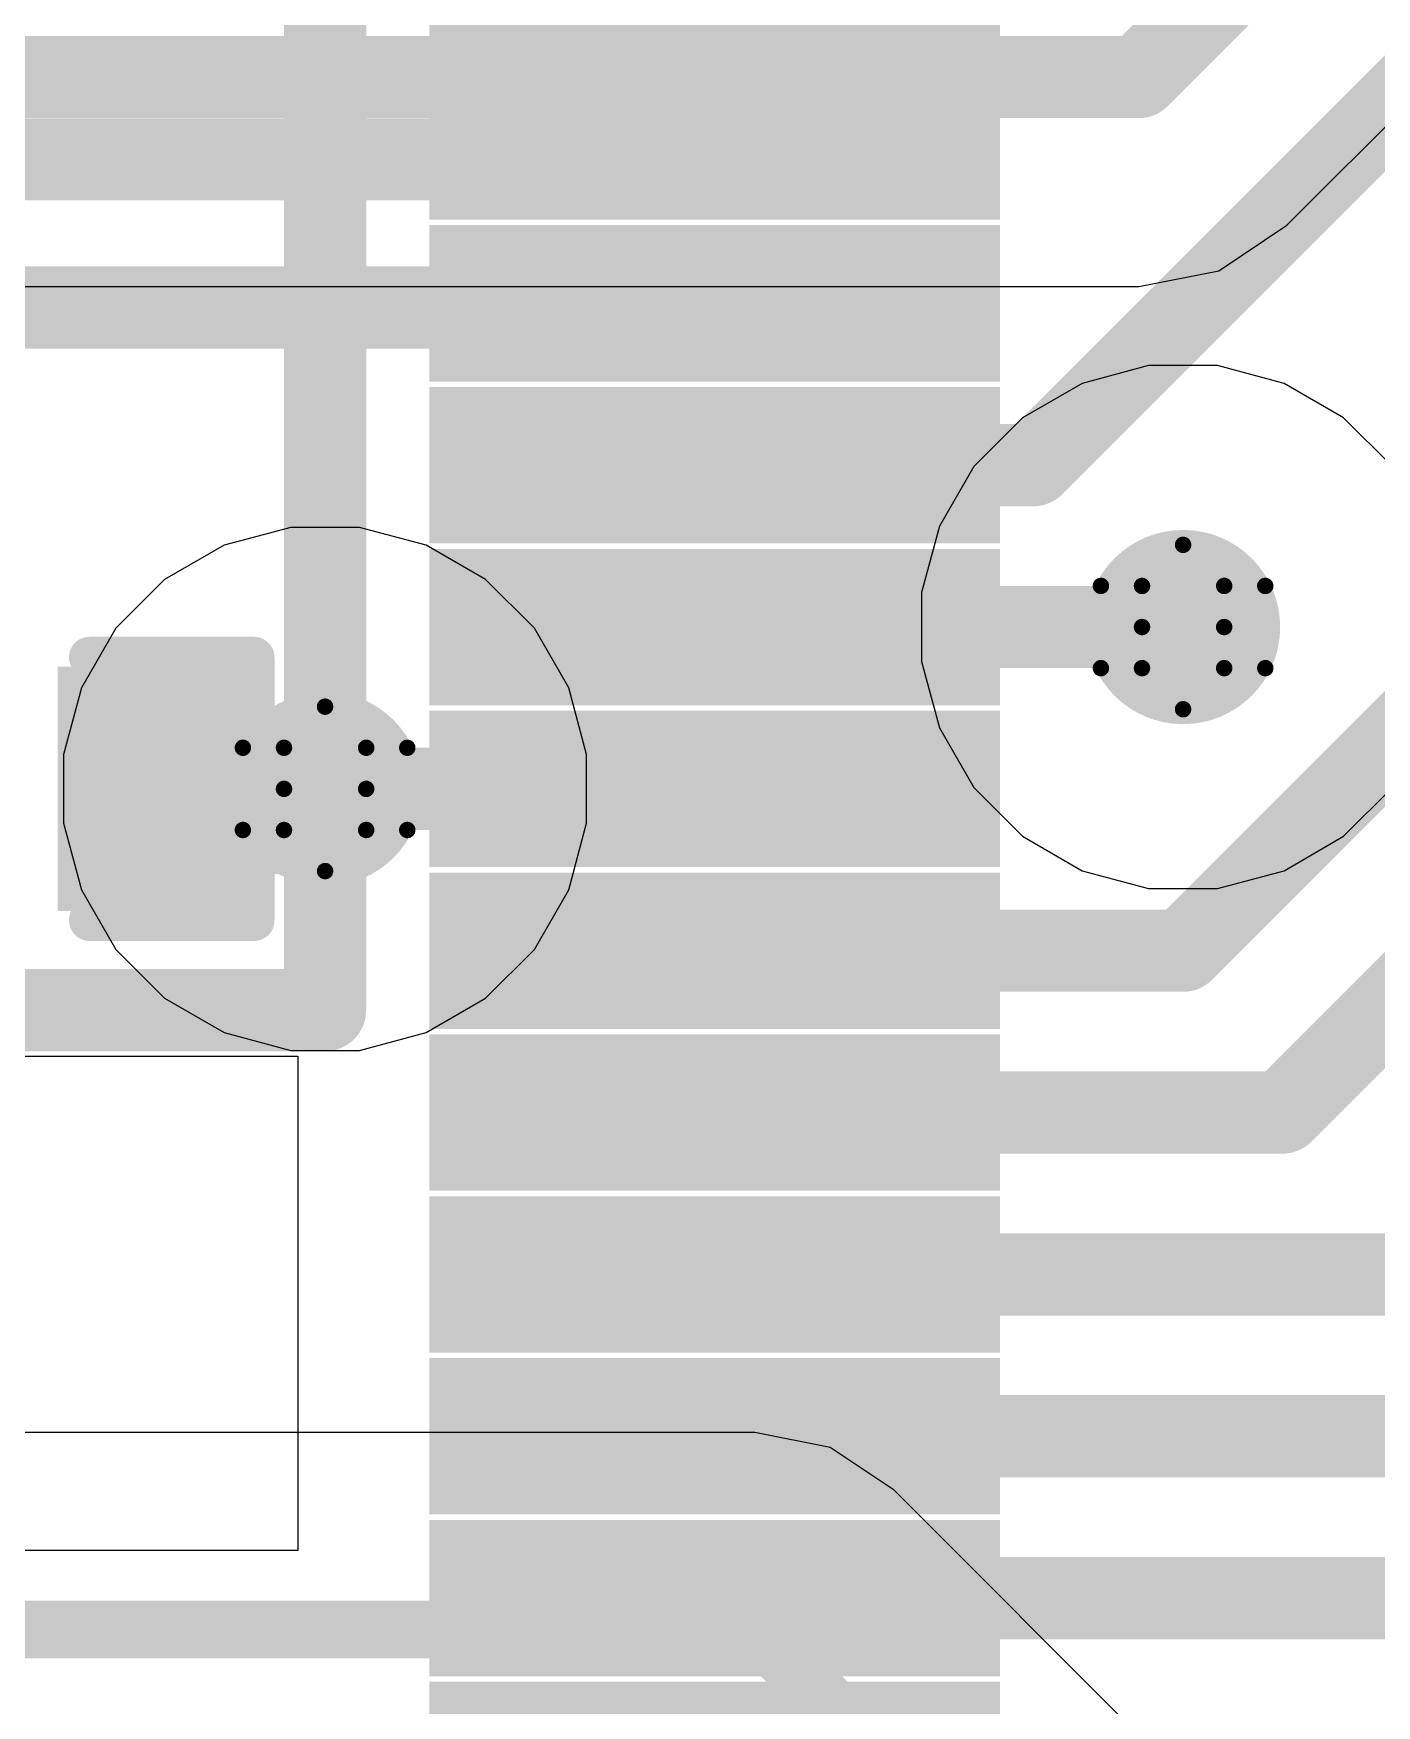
# Model space of a CAD drawing. Header units: inches. Extents: x -3 to 5437, y -3 to 5435.
# Drawn here: x 91.94 to 96.09, y 66.4 to 71.56 of the extents above; entities that cross this region are included whole.
import ezdxf

# ---------------------------------------------------------------- set-up
doc = ezdxf.new("R2010")
doc.units = ezdxf.units.IN
for name, color, linetype in [('Bottom Layer', 5, 'Continuous'), ('Drill Drawing', 1, 'Continuous'), ('GND', 16, 'Continuous'), ('PWR', 76, 'Continuous'), ('Top Layer', 1, 'Continuous'), ('Top Overlay', 2, 'Continuous'), ('Top Paste', 8, 'Continuous'), ('Top Solder', 216, 'Continuous'), ('Via Holes', 16, 'Continuous')]:
    doc.layers.add(name, color=color, linetype=linetype)

# ---------------------------------------------------------------- blocks, each defined once
blk = doc.blocks.new('C___0402_46')
at = {"layer": 'Top Layer'}
for points in [[(-0.6985, -0.3175), (-0.6985, 0.3175), (-0.2413, 0.3175), (-0.2413, -0.3175)], [(0.2413, -0.3175), (0.2413, 0.3175), (0.6985, 0.3175), (0.6985, -0.3175)]]:
    blk.add_hatch(color=1, dxfattribs=at).paths.add_polyline_path(points)
at = {"layer": 'Top Paste'}
for points in [[(-0.6985, -0.3175), (-0.6985, 0.3175), (-0.2413, 0.3175), (-0.2413, -0.3175)], [(0.2413, -0.3175), (0.2413, 0.3175), (0.6985, 0.3175), (0.6985, -0.3175)]]:
    blk.add_hatch(color=8, dxfattribs=at).paths.add_polyline_path(points)
at = {"layer": 'Top Solder'}
for points in [[(-0.7585, -0.3775), (-0.7585, 0.3775), (-0.1813, 0.3775), (-0.1813, -0.3775)], [(0.1813, -0.3775), (0.1813, 0.3775), (0.7585, 0.3775), (0.7585, -0.3775)]]:
    blk.add_hatch(color=216, dxfattribs=at).paths.add_polyline_path(points)
at = {"layer": 'Top Overlay'}
for points in [[(-0.7874, 0.4064, 0.127, 0.127, 0), (-0.7874, -0.4064, 0.127, 0.127, 0)], [(-0.2794, 0.4064, 0.127, 0.127, 0), (-0.7874, 0.4064, 0.127, 0.127, 0)], [(0.7874, 0.4064, 0.127, 0.127, 0), (0.2794, 0.4064, 0.127, 0.127, 0)], [(0.7874, 0.4064, 0.127, 0.127, 0), (0.7874, -0.4064, 0.127, 0.127, 0)], [(-0.2794, -0.4064, 0.127, 0.127, 0), (-0.7874, -0.4064, 0.127, 0.127, 0)], [(0.7874, -0.4064, 0.127, 0.127, 0), (0.2794, -0.4064, 0.127, 0.127, 0)]]:
    blk.add_lwpolyline(points, format="xyseb", dxfattribs=at)
for points in [[(-0.8191, 0.4064, 0.0635, 0.0635, 1), (-0.7556, 0.4064, 0.0635, 0.0635, 1)], [(-0.8191, 0.4064, 0.0635, 0.0635, 1), (-0.7556, 0.4064, 0.0635, 0.0635, 1)], [(-0.3111, 0.4064, 0.0635, 0.0635, 1), (-0.2477, 0.4064, 0.0635, 0.0635, 1)], [(0.2477, 0.4064, 0.0635, 0.0635, 1), (0.3111, 0.4064, 0.0635, 0.0635, 1)], [(0.7556, 0.4064, 0.0635, 0.0635, 1), (0.8191, 0.4064, 0.0635, 0.0635, 1)], [(0.7556, 0.4064, 0.0635, 0.0635, 1), (0.8191, 0.4064, 0.0635, 0.0635, 1)], [(-0.8191, -0.4064, 0.0635, 0.0635, 1), (-0.7556, -0.4064, 0.0635, 0.0635, 1)], [(-0.8191, -0.4064, 0.0635, 0.0635, 1), (-0.7556, -0.4064, 0.0635, 0.0635, 1)], [(-0.3111, -0.4064, 0.0635, 0.0635, 1), (-0.2477, -0.4064, 0.0635, 0.0635, 1)], [(0.2477, -0.4064, 0.0635, 0.0635, 1), (0.3111, -0.4064, 0.0635, 0.0635, 1)], [(0.7556, -0.4064, 0.0635, 0.0635, 1), (0.8191, -0.4064, 0.0635, 0.0635, 1)], [(0.7556, -0.4064, 0.0635, 0.0635, 1), (0.8191, -0.4064, 0.0635, 0.0635, 1)]]:
    blk.add_lwpolyline(points, format="xyseb", close=True, dxfattribs=at)
blk = doc.blocks.new('LQFP_144_20_20__162')
at = {"layer": 'Top Layer'}
for points in [[(-11.46, 2.89), (-9.9, 2.89), (-9.9, 2.61), (-11.46, 2.61)], [(-11.46, 2.39), (-9.9, 2.39), (-9.9, 2.11), (-11.46, 2.11)], [(-11.46, 1.89), (-9.9, 1.89), (-9.9, 1.61), (-11.46, 1.61)], [(-11.46, 1.39), (-9.9, 1.39), (-9.9, 1.11), (-11.46, 1.11)], [(-11.46, 0.89), (-9.9, 0.89), (-9.9, 0.61), (-11.46, 0.61)], [(-11.46, 0.39), (-9.9, 0.39), (-9.9, 0.11), (-11.46, 0.11)], [(-11.46, -0.11), (-9.9, -0.11), (-9.9, -0.39), (-11.46, -0.39)], [(-11.46, -0.61), (-9.9, -0.61), (-9.9, -0.89), (-11.46, -0.89)], [(-11.46, -1.11), (-9.9, -1.11), (-9.9, -1.39), (-11.46, -1.39)], [(-11.46, -1.61), (-9.9, -1.61), (-9.9, -1.89), (-11.46, -1.89)]]:
    blk.add_hatch(color=1, dxfattribs=at).paths.add_polyline_path(points)
at = {"layer": 'Top Paste'}
for points in [[(-11.46, 2.89), (-9.9, 2.89), (-9.9, 2.61), (-11.46, 2.61)], [(-11.46, 2.39), (-9.9, 2.39), (-9.9, 2.11), (-11.46, 2.11)], [(-11.46, 1.89), (-9.9, 1.89), (-9.9, 1.61), (-11.46, 1.61)], [(-11.46, 1.39), (-9.9, 1.39), (-9.9, 1.11), (-11.46, 1.11)], [(-11.46, 0.89), (-9.9, 0.89), (-9.9, 0.61), (-11.46, 0.61)], [(-11.46, 0.39), (-9.9, 0.39), (-9.9, 0.11), (-11.46, 0.11)], [(-11.46, -0.11), (-9.9, -0.11), (-9.9, -0.39), (-11.46, -0.39)], [(-11.46, -0.61), (-9.9, -0.61), (-9.9, -0.89), (-11.46, -0.89)], [(-11.46, -1.11), (-9.9, -1.11), (-9.9, -1.39), (-11.46, -1.39)], [(-11.46, -1.61), (-9.9, -1.61), (-9.9, -1.89), (-11.46, -1.89)]]:
    blk.add_hatch(color=8, dxfattribs=at).paths.add_polyline_path(points)
at = {"layer": 'Top Solder'}
for points in [[(-11.5616, 3.4916), (-9.7984, 3.4916), (-9.7984, 3.0084), (-11.5616, 3.0084)], [(-11.5616, 2.9916), (-9.7984, 2.9916), (-9.7984, 2.5084), (-11.5616, 2.5084)], [(-11.5616, 2.4916), (-9.7984, 2.4916), (-9.7984, 2.0084), (-11.5616, 2.0084)], [(-11.5616, 1.9916), (-9.7984, 1.9916), (-9.7984, 1.5084), (-11.5616, 1.5084)], [(-11.5616, 1.4916), (-9.7984, 1.4916), (-9.7984, 1.0084), (-11.5616, 1.0084)], [(-11.5616, 0.9916), (-9.7984, 0.9916), (-9.7984, 0.5084), (-11.5616, 0.5084)], [(-11.5616, 0.4916), (-9.7984, 0.4916), (-9.7984, 0.0084), (-11.5616, 0.0084)], [(-11.5616, -0.0084), (-9.7984, -0.0084), (-9.7984, -0.4916), (-11.5616, -0.4916)], [(-11.5616, -0.5084), (-9.7984, -0.5084), (-9.7984, -0.9916), (-11.5616, -0.9916)], [(-11.5616, -1.0084), (-9.7984, -1.0084), (-9.7984, -1.4916), (-11.5616, -1.4916)], [(-11.5616, -1.5084), (-9.7984, -1.5084), (-9.7984, -1.9916), (-11.5616, -1.9916)], [(-11.5616, -2.0084), (-9.7984, -2.0084), (-9.7984, -2.4916), (-11.5616, -2.4916)]]:
    blk.add_hatch(color=216, dxfattribs=at).paths.add_polyline_path(points)

msp = doc.modelspace()

# ---------------------------------------------------------------- hatches: boundary and pattern name
at = {"layer": 'Bottom Layer'}
h = msp.add_hatch(color=5, dxfattribs=at)
edge = h.paths.add_edge_path()
edge.add_arc((95.4885, 69.7293), 0.3, 0, 360)
h = msp.add_hatch(color=5, dxfattribs=at)
edge = h.paths.add_edge_path()
edge.add_arc((92.8372, 69.2293), 0.3, 0, 360)
at = {"layer": 'GND'}
h = msp.add_hatch(color=16, dxfattribs=at)
edge = h.paths.add_edge_path()
edge.add_arc((95.4885, 69.7293), 0.3, 0, 360)
h = msp.add_hatch(color=16, dxfattribs=at)
edge = h.paths.add_edge_path()
edge.add_arc((92.8372, 69.2293), 0.3, 0, 360)
at = {"layer": 'PWR'}
h = msp.add_hatch(color=76, dxfattribs=at)
edge = h.paths.add_edge_path()
edge.add_arc((95.4885, 69.7293), 0.3, 0, 360)
h = msp.add_hatch(color=76, dxfattribs=at)
edge = h.paths.add_edge_path()
edge.add_arc((92.8372, 69.2293), 0.3, 0, 360)
at = {"layer": 'Top Layer'}
h = msp.add_hatch(color=1, dxfattribs=at)
edge = h.paths.add_edge_path()
edge.add_arc((95.4885, 69.7293), 0.3, 0, 360)
h = msp.add_hatch(color=1, dxfattribs=at)
edge = h.paths.add_edge_path()
edge.add_arc((92.8372, 69.2293), 0.3, 0, 360)
msp.add_hatch(color=1, dxfattribs=at).paths.add_polyline_path([(92.0816, 68.9659), (92.8372, 68.9659), (92.8372, 69.4764), (92.0816, 69.4764)])
at = {"layer": 'Via Holes'}
h = msp.add_hatch(color=7, dxfattribs=at)
edge = h.paths.add_edge_path()
edge.add_arc((95.4885, 69.7293), 0.15, 0, 360)
h = msp.add_hatch(color=7, dxfattribs=at)
edge = h.paths.add_edge_path()
edge.add_arc((92.8372, 69.2293), 0.15, 0, 360)

# ---------------------------------------------------------------- linework, layer by layer
at = {"layer": 'Bottom Layer'}
for p, q in [((95.8094, 70.9707), (96.2257, 71.387)), ((95.5994, 70.8303), (95.8094, 70.9707)), ((95.3516, 70.7811), (95.5994, 70.8303)), ((53.6802, 70.7811), (95.3516, 70.7811)), ((92.7309, 70.0373), (92.5254, 69.9822)), ((92.9436, 70.0373), (92.7309, 70.0373)), ((93.1491, 69.9822), (92.9436, 70.0373)), ((92.5254, 69.9822), (92.3411, 69.8758)), ((93.3334, 69.8758), (93.1491, 69.9822)), ((92.3411, 69.8758), (92.1907, 69.7254)), ((93.4838, 69.7254), (93.3334, 69.8758)), ((92.1907, 69.7254), (92.0843, 69.5412)), ((93.5902, 69.5412), (93.4838, 69.7254)), ((92.0843, 69.5412), (92.0292, 69.3357)), ((93.6452, 69.3357), (93.5902, 69.5412)), ((92.0292, 69.3357), (92.0292, 69.1229)), ((93.6452, 69.1229), (93.6452, 69.3357)), ((92.0292, 69.1229), (92.0843, 68.9174)), ((93.5902, 68.9174), (93.6452, 69.1229)), ((92.0843, 68.9174), (92.1907, 68.7332)), ((93.4838, 68.7332), (93.5902, 68.9174)), ((92.1907, 68.7332), (92.3411, 68.5827)), ((93.3334, 68.5827), (93.4838, 68.7332)), ((92.3411, 68.5827), (92.5254, 68.4763)), ((93.1491, 68.4763), (93.3334, 68.5827)), ((92.5254, 68.4763), (92.7309, 68.4213)), ((92.9436, 68.4213), (93.1491, 68.4763)), ((92.7309, 68.4213), (92.9436, 68.4213)), ((94.1651, 67.2407), (65.7757, 67.2407)), ((94.398, 67.1944), (94.1651, 67.2407)), ((94.1651, 67.2407), (94.1651, 67.2407)), ((94.5954, 67.0624), (94.398, 67.1944)), ((95.8892, 65.7687), (94.5954, 67.0624))]:
    msp.add_line(p, q, dxfattribs=at)
for points in [[(95.3516, 71.4285, 0.254, 0.254, 0), (95.9575, 72.0344, 0.254, 0.254, 0)], [(40.5839, 71.4285, 0.254, 0.254, 0), (95.3516, 71.4285, 0.254, 0.254, 0)], [(65.2416, 66.6321, 0.1778, 0.1778, 0), (94.1651, 66.6321, 0.1778, 0.1778, 0)], [(94.1651, 66.6321, 0.1778, 0.1778, 0), (95.6371, 65.1601, 0.1778, 0.1778, 0)]]:
    msp.add_lwpolyline(points, format="xyseb", dxfattribs=at)
for points in [[(95.2881, 71.4285, 0.127, 0.127, 1), (95.4151, 71.4285, 0.127, 0.127, 1)], [(95.2881, 71.4285, 0.127, 0.127, 1), (95.4151, 71.4285, 0.127, 0.127, 1)], [(94.1206, 66.6321, 0.0889, 0.0889, 1), (94.2095, 66.6321, 0.0889, 0.0889, 1)], [(94.1206, 66.6321, 0.0889, 0.0889, 1), (94.2095, 66.6321, 0.0889, 0.0889, 1)]]:
    msp.add_lwpolyline(points, format="xyseb", close=True, dxfattribs=at)
at = {"layer": 'Drill Drawing'}
for points in [[(95.3615, 69.8563, 0.0508, 0.0508, 0), (95.4885, 69.9833, 0.0508, 0.0508, 0)], [(95.4885, 69.9833, 0.0508, 0.0508, 0), (95.6155, 69.8563, 0.0508, 0.0508, 0)], [(95.2345, 69.8563, 0.0508, 0.0508, 0), (95.3615, 69.7293, 0.0508, 0.0508, 0)], [(95.2345, 69.8563, 0.0508, 0.0508, 0), (95.3615, 69.8563, 0.0508, 0.0508, 0)], [(95.6155, 69.8563, 0.0508, 0.0508, 0), (95.7425, 69.8563, 0.0508, 0.0508, 0)], [(95.6155, 69.7293, 0.0508, 0.0508, 0), (95.7425, 69.8563, 0.0508, 0.0508, 0)], [(95.2345, 69.6023, 0.0508, 0.0508, 0), (95.3615, 69.7293, 0.0508, 0.0508, 0)], [(95.6155, 69.7293, 0.0508, 0.0508, 0), (95.7425, 69.6023, 0.0508, 0.0508, 0)], [(95.2345, 69.6023, 0.0508, 0.0508, 0), (95.3615, 69.6023, 0.0508, 0.0508, 0)], [(95.3615, 69.6023, 0.0508, 0.0508, 0), (95.4885, 69.4753, 0.0508, 0.0508, 0)], [(95.4885, 69.4753, 0.0508, 0.0508, 0), (95.6155, 69.6023, 0.0508, 0.0508, 0)], [(95.6155, 69.6023, 0.0508, 0.0508, 0), (95.7425, 69.6023, 0.0508, 0.0508, 0)], [(92.7102, 69.3563, 0.0508, 0.0508, 0), (92.8372, 69.4833, 0.0508, 0.0508, 0)], [(92.8372, 69.4833, 0.0508, 0.0508, 0), (92.9642, 69.3563, 0.0508, 0.0508, 0)], [(92.5832, 69.3563, 0.0508, 0.0508, 0), (92.7102, 69.2293, 0.0508, 0.0508, 0)], [(92.5832, 69.3563, 0.0508, 0.0508, 0), (92.7102, 69.3563, 0.0508, 0.0508, 0)], [(92.9642, 69.3563, 0.0508, 0.0508, 0), (93.0912, 69.3563, 0.0508, 0.0508, 0)], [(92.9642, 69.2293, 0.0508, 0.0508, 0), (93.0912, 69.3563, 0.0508, 0.0508, 0)], [(92.5832, 69.1023, 0.0508, 0.0508, 0), (92.7102, 69.2293, 0.0508, 0.0508, 0)], [(92.9642, 69.2293, 0.0508, 0.0508, 0), (93.0912, 69.1023, 0.0508, 0.0508, 0)], [(92.5832, 69.1023, 0.0508, 0.0508, 0), (92.7102, 69.1023, 0.0508, 0.0508, 0)], [(92.7102, 69.1023, 0.0508, 0.0508, 0), (92.8372, 68.9753, 0.0508, 0.0508, 0)], [(92.8372, 68.9753, 0.0508, 0.0508, 0), (92.9642, 69.1023, 0.0508, 0.0508, 0)], [(92.9642, 69.1023, 0.0508, 0.0508, 0), (93.0912, 69.1023, 0.0508, 0.0508, 0)]]:
    msp.add_lwpolyline(points, format="xyseb", dxfattribs=at)
for points in [[(95.4758, 69.9833, 0.0254, 0.0254, 1), (95.5012, 69.9833, 0.0254, 0.0254, 1)], [(95.4758, 69.9833, 0.0254, 0.0254, 1), (95.5012, 69.9833, 0.0254, 0.0254, 1)], [(95.2218, 69.8563, 0.0254, 0.0254, 1), (95.2472, 69.8563, 0.0254, 0.0254, 1)], [(95.2218, 69.8563, 0.0254, 0.0254, 1), (95.2472, 69.8563, 0.0254, 0.0254, 1)], [(95.3488, 69.8563, 0.0254, 0.0254, 1), (95.3742, 69.8563, 0.0254, 0.0254, 1)], [(95.3488, 69.8563, 0.0254, 0.0254, 1), (95.3742, 69.8563, 0.0254, 0.0254, 1)], [(95.6028, 69.8563, 0.0254, 0.0254, 1), (95.6282, 69.8563, 0.0254, 0.0254, 1)], [(95.6028, 69.8563, 0.0254, 0.0254, 1), (95.6282, 69.8563, 0.0254, 0.0254, 1)], [(95.7298, 69.8563, 0.0254, 0.0254, 1), (95.7552, 69.8563, 0.0254, 0.0254, 1)], [(95.7298, 69.8563, 0.0254, 0.0254, 1), (95.7552, 69.8563, 0.0254, 0.0254, 1)], [(95.3488, 69.7293, 0.0254, 0.0254, 1), (95.3742, 69.7293, 0.0254, 0.0254, 1)], [(95.3488, 69.7293, 0.0254, 0.0254, 1), (95.3742, 69.7293, 0.0254, 0.0254, 1)], [(95.6028, 69.7293, 0.0254, 0.0254, 1), (95.6282, 69.7293, 0.0254, 0.0254, 1)], [(95.6028, 69.7293, 0.0254, 0.0254, 1), (95.6282, 69.7293, 0.0254, 0.0254, 1)], [(95.2218, 69.6023, 0.0254, 0.0254, 1), (95.2472, 69.6023, 0.0254, 0.0254, 1)], [(95.2218, 69.6023, 0.0254, 0.0254, 1), (95.2472, 69.6023, 0.0254, 0.0254, 1)], [(95.3488, 69.6023, 0.0254, 0.0254, 1), (95.3742, 69.6023, 0.0254, 0.0254, 1)], [(95.3488, 69.6023, 0.0254, 0.0254, 1), (95.3742, 69.6023, 0.0254, 0.0254, 1)], [(95.6028, 69.6023, 0.0254, 0.0254, 1), (95.6282, 69.6023, 0.0254, 0.0254, 1)], [(95.6028, 69.6023, 0.0254, 0.0254, 1), (95.6282, 69.6023, 0.0254, 0.0254, 1)], [(95.7298, 69.6023, 0.0254, 0.0254, 1), (95.7552, 69.6023, 0.0254, 0.0254, 1)], [(95.7298, 69.6023, 0.0254, 0.0254, 1), (95.7552, 69.6023, 0.0254, 0.0254, 1)], [(92.8245, 69.4833, 0.0254, 0.0254, 1), (92.8499, 69.4833, 0.0254, 0.0254, 1)], [(92.8245, 69.4833, 0.0254, 0.0254, 1), (92.8499, 69.4833, 0.0254, 0.0254, 1)], [(95.4758, 69.4753, 0.0254, 0.0254, 1), (95.5012, 69.4753, 0.0254, 0.0254, 1)], [(95.4758, 69.4753, 0.0254, 0.0254, 1), (95.5012, 69.4753, 0.0254, 0.0254, 1)], [(92.5705, 69.3563, 0.0254, 0.0254, 1), (92.5959, 69.3563, 0.0254, 0.0254, 1)], [(92.5705, 69.3563, 0.0254, 0.0254, 1), (92.5959, 69.3563, 0.0254, 0.0254, 1)], [(92.6975, 69.3563, 0.0254, 0.0254, 1), (92.7229, 69.3563, 0.0254, 0.0254, 1)], [(92.6975, 69.3563, 0.0254, 0.0254, 1), (92.7229, 69.3563, 0.0254, 0.0254, 1)], [(92.9515, 69.3563, 0.0254, 0.0254, 1), (92.9769, 69.3563, 0.0254, 0.0254, 1)], [(92.9515, 69.3563, 0.0254, 0.0254, 1), (92.9769, 69.3563, 0.0254, 0.0254, 1)], [(93.0785, 69.3563, 0.0254, 0.0254, 1), (93.1039, 69.3563, 0.0254, 0.0254, 1)], [(93.0785, 69.3563, 0.0254, 0.0254, 1), (93.1039, 69.3563, 0.0254, 0.0254, 1)], [(92.6975, 69.2293, 0.0254, 0.0254, 1), (92.7229, 69.2293, 0.0254, 0.0254, 1)], [(92.6975, 69.2293, 0.0254, 0.0254, 1), (92.7229, 69.2293, 0.0254, 0.0254, 1)], [(92.9515, 69.2293, 0.0254, 0.0254, 1), (92.9769, 69.2293, 0.0254, 0.0254, 1)], [(92.9515, 69.2293, 0.0254, 0.0254, 1), (92.9769, 69.2293, 0.0254, 0.0254, 1)], [(92.5705, 69.1023, 0.0254, 0.0254, 1), (92.5959, 69.1023, 0.0254, 0.0254, 1)], [(92.5705, 69.1023, 0.0254, 0.0254, 1), (92.5959, 69.1023, 0.0254, 0.0254, 1)], [(92.6975, 69.1023, 0.0254, 0.0254, 1), (92.7229, 69.1023, 0.0254, 0.0254, 1)], [(92.6975, 69.1023, 0.0254, 0.0254, 1), (92.7229, 69.1023, 0.0254, 0.0254, 1)], [(92.9515, 69.1023, 0.0254, 0.0254, 1), (92.9769, 69.1023, 0.0254, 0.0254, 1)], [(92.9515, 69.1023, 0.0254, 0.0254, 1), (92.9769, 69.1023, 0.0254, 0.0254, 1)], [(93.0785, 69.1023, 0.0254, 0.0254, 1), (93.1039, 69.1023, 0.0254, 0.0254, 1)], [(93.0785, 69.1023, 0.0254, 0.0254, 1), (93.1039, 69.1023, 0.0254, 0.0254, 1)], [(92.8245, 68.9753, 0.0254, 0.0254, 1), (92.8499, 68.9753, 0.0254, 0.0254, 1)], [(92.8245, 68.9753, 0.0254, 0.0254, 1), (92.8499, 68.9753, 0.0254, 0.0254, 1)]]:
    msp.add_lwpolyline(points, format="xyseb", close=True, dxfattribs=at)
at = {"layer": 'GND'}
for p, q in [((92.7309, 70.0373), (92.5254, 69.9822)), ((92.9436, 70.0373), (92.7309, 70.0373)), ((93.1491, 69.9822), (92.9436, 70.0373)), ((92.5254, 69.9822), (92.3411, 69.8758)), ((93.3334, 69.8758), (93.1491, 69.9822)), ((92.3411, 69.8758), (92.1907, 69.7254)), ((93.4838, 69.7254), (93.3334, 69.8758)), ((92.1907, 69.7254), (92.0843, 69.5412)), ((93.5902, 69.5412), (93.4838, 69.7254)), ((92.0843, 69.5412), (92.0292, 69.3357)), ((93.6452, 69.3357), (93.5902, 69.5412)), ((92.0292, 69.3357), (92.0292, 69.1229)), ((93.6452, 69.1229), (93.6452, 69.3357)), ((92.0292, 69.1229), (92.0843, 68.9174)), ((93.5902, 68.9174), (93.6452, 69.1229)), ((92.0843, 68.9174), (92.1907, 68.7332)), ((93.4838, 68.7332), (93.5902, 68.9174)), ((92.1907, 68.7332), (92.3411, 68.5827)), ((93.3334, 68.5827), (93.4838, 68.7332)), ((92.3411, 68.5827), (92.5254, 68.4763)), ((93.1491, 68.4763), (93.3334, 68.5827)), ((92.5254, 68.4763), (92.7309, 68.4213)), ((92.9436, 68.4213), (93.1491, 68.4763)), ((92.7309, 68.4213), (92.9436, 68.4213))]:
    msp.add_line(p, q, dxfattribs=at)
at = {"layer": 'PWR'}
for p, q in [((95.3821, 70.5373), (95.1766, 70.4822)), ((95.5949, 70.5373), (95.3821, 70.5373)), ((95.8004, 70.4822), (95.5949, 70.5373)), ((95.1766, 70.4822), (94.9924, 70.3758)), ((95.9846, 70.3758), (95.8004, 70.4822)), ((94.9924, 70.3758), (94.842, 70.2254)), ((96.1351, 70.2254), (95.9846, 70.3758)), ((94.842, 70.2254), (94.7356, 70.0412)), ((94.7356, 70.0412), (94.6805, 69.8356)), ((94.6805, 69.8356), (94.6805, 69.6229)), ((94.6805, 69.6229), (94.7356, 69.4174)), ((94.7356, 69.4174), (94.842, 69.2332)), ((94.842, 69.2332), (94.9924, 69.0827)), ((95.9846, 69.0827), (96.1351, 69.2332)), ((94.9924, 69.0827), (95.1766, 68.9763)), ((95.8004, 68.9763), (95.9846, 69.0827)), ((95.1766, 68.9763), (95.3821, 68.9213)), ((95.5949, 68.9213), (95.8004, 68.9763)), ((95.3821, 68.9213), (95.5949, 68.9213))]:
    msp.add_line(p, q, dxfattribs=at)
at = {"layer": 'Top Layer'}
for p, q in [((91.5633, 68.4038), (92.7528, 68.4038)), ((92.7528, 68.4038), (92.7528, 68.0813)), ((92.7528, 68.0813), (92.7528, 66.8767)), ((92.7528, 66.8767), (89.3537, 66.8767))]:
    msp.add_line(p, q, dxfattribs=at)
for points in [[(95.0254, 70.2293, 0.254, 0.254, 0), (96.2152, 71.419, 0.254, 0.254, 0)], [(93.2452, 71.1741, 0.254, 0.254, 0), (93.2874, 71.2163, 0.254, 0.254, 0)], [(93.2874, 71.2163, 0.254, 0.254, 0), (94.0278, 71.2163, 0.254, 0.254, 0)], [(94.0278, 71.2163, 0.254, 0.254, 0), (94.0408, 71.2293, 0.254, 0.254, 0)], [(91.5629, 71.1741, 0.254, 0.254, 0), (93.2452, 71.1741, 0.254, 0.254, 0)], [(91.7157, 70.7163, 0.254, 0.254, 0), (94.0278, 70.7163, 0.254, 0.254, 0)], [(94.0278, 70.7163, 0.254, 0.254, 0), (94.0408, 70.7293, 0.254, 0.254, 0)], [(94.0408, 70.2293, 0.254, 0.254, 0), (95.0254, 70.2293, 0.254, 0.254, 0)], [(94.0408, 69.7293, 0.254, 0.254, 0), (95.4885, 69.7293, 0.254, 0.254, 0)], [(95.7953, 68.2293, 0.254, 0.254, 0), (97.1128, 69.5468, 0.254, 0.254, 0)], [(95.4885, 68.7293, 0.254, 0.254, 0), (96.2655, 69.5062, 0.254, 0.254, 0)], [(92.8372, 69.2293, 0.254, 0.254, 0), (94.0408, 69.2293, 0.254, 0.254, 0)], [(94.0408, 68.7293, 0.254, 0.254, 0), (95.4885, 68.7293, 0.254, 0.254, 0)], [(94.0408, 68.2293, 0.254, 0.254, 0), (95.7953, 68.2293, 0.254, 0.254, 0)], [(94.0408, 67.7293, 0.254, 0.254, 0), (96.5404, 67.7293, 0.254, 0.254, 0)], [(94.0408, 67.2293, 0.254, 0.254, 0), (97.1804, 67.2293, 0.254, 0.254, 0)], [(94.0408, 66.7293, 0.254, 0.254, 0), (96.5404, 66.7293, 0.254, 0.254, 0)]]:
    msp.add_lwpolyline(points, format="xyseb", dxfattribs=at)
for points in [[(93.2239, 71.2163, 0.127, 0.127, 1), (93.3509, 71.2163, 0.127, 0.127, 1)], [(93.2239, 71.2163, 0.127, 0.127, 1), (93.3509, 71.2163, 0.127, 0.127, 1)], [(93.9643, 71.2163, 0.127, 0.127, 1), (94.0913, 71.2163, 0.127, 0.127, 1)], [(93.9643, 71.2163, 0.127, 0.127, 1), (94.0913, 71.2163, 0.127, 0.127, 1)], [(93.9773, 71.2293, 0.127, 0.127, 1), (94.1043, 71.2293, 0.127, 0.127, 1)], [(93.1817, 71.1741, 0.127, 0.127, 1), (93.3087, 71.1741, 0.127, 0.127, 1)], [(93.1817, 71.1741, 0.127, 0.127, 1), (93.3087, 71.1741, 0.127, 0.127, 1)], [(93.9643, 70.7163, 0.127, 0.127, 1), (94.0913, 70.7163, 0.127, 0.127, 1)], [(93.9643, 70.7163, 0.127, 0.127, 1), (94.0913, 70.7163, 0.127, 0.127, 1)], [(93.9773, 70.7293, 0.127, 0.127, 1), (94.1043, 70.7293, 0.127, 0.127, 1)], [(93.9773, 70.2293, 0.127, 0.127, 1), (94.1043, 70.2293, 0.127, 0.127, 1)], [(94.9619, 70.2293, 0.127, 0.127, 1), (95.0889, 70.2293, 0.127, 0.127, 1)], [(94.9619, 70.2293, 0.127, 0.127, 1), (95.0889, 70.2293, 0.127, 0.127, 1)], [(93.9773, 69.7293, 0.127, 0.127, 1), (94.1043, 69.7293, 0.127, 0.127, 1)], [(95.425, 69.7293, 0.127, 0.127, 1), (95.552, 69.7293, 0.127, 0.127, 1)], [(92.7737, 69.2293, 0.127, 0.127, 1), (92.9007, 69.2293, 0.127, 0.127, 1)], [(93.9773, 69.2293, 0.127, 0.127, 1), (94.1043, 69.2293, 0.127, 0.127, 1)], [(93.9773, 68.7293, 0.127, 0.127, 1), (94.1043, 68.7293, 0.127, 0.127, 1)], [(95.425, 68.7293, 0.127, 0.127, 1), (95.552, 68.7293, 0.127, 0.127, 1)], [(95.425, 68.7293, 0.127, 0.127, 1), (95.552, 68.7293, 0.127, 0.127, 1)], [(93.9773, 68.2293, 0.127, 0.127, 1), (94.1043, 68.2293, 0.127, 0.127, 1)], [(95.7318, 68.2293, 0.127, 0.127, 1), (95.8588, 68.2293, 0.127, 0.127, 1)], [(95.7318, 68.2293, 0.127, 0.127, 1), (95.8588, 68.2293, 0.127, 0.127, 1)], [(93.9773, 67.7293, 0.127, 0.127, 1), (94.1043, 67.7293, 0.127, 0.127, 1)], [(93.9773, 67.2293, 0.127, 0.127, 1), (94.1043, 67.2293, 0.127, 0.127, 1)], [(93.9773, 66.7293, 0.127, 0.127, 1), (94.1043, 66.7293, 0.127, 0.127, 1)]]:
    msp.add_lwpolyline(points, format="xyseb", close=True, dxfattribs=at)
at = {"layer": 'Top Overlay'}
for points in [[(92.8372, 68.5459, 0.254, 0.254, 0), (92.8372, 75.4634, 0.254, 0.254, 0)], [(90.7542, 68.5459, 0.254, 0.254, 0), (92.8372, 68.5459, 0.254, 0.254, 0)]]:
    msp.add_lwpolyline(points, format="xyseb", dxfattribs=at)
msp.add_lwpolyline([(92.7737, 68.5459, 0.127, 0.127, 1), (92.9007, 68.5459, 0.127, 0.127, 1)], format="xyseb", close=True, dxfattribs=at)
msp.add_lwpolyline([(92.7737, 68.5459, 0.127, 0.127, 1), (92.9007, 68.5459, 0.127, 0.127, 1)], format="xyseb", close=True, dxfattribs=at)

# ---------------------------------------------------------------- block references
msp.add_blockref('LQFP_144_20_20__162', (104.7208, 68.4793))
at = {"rotation": 180}
msp.add_blockref('C___0402_46', (91.83, 69.2293), dxfattribs=at)

doc.saveas('drawing.dxf')
